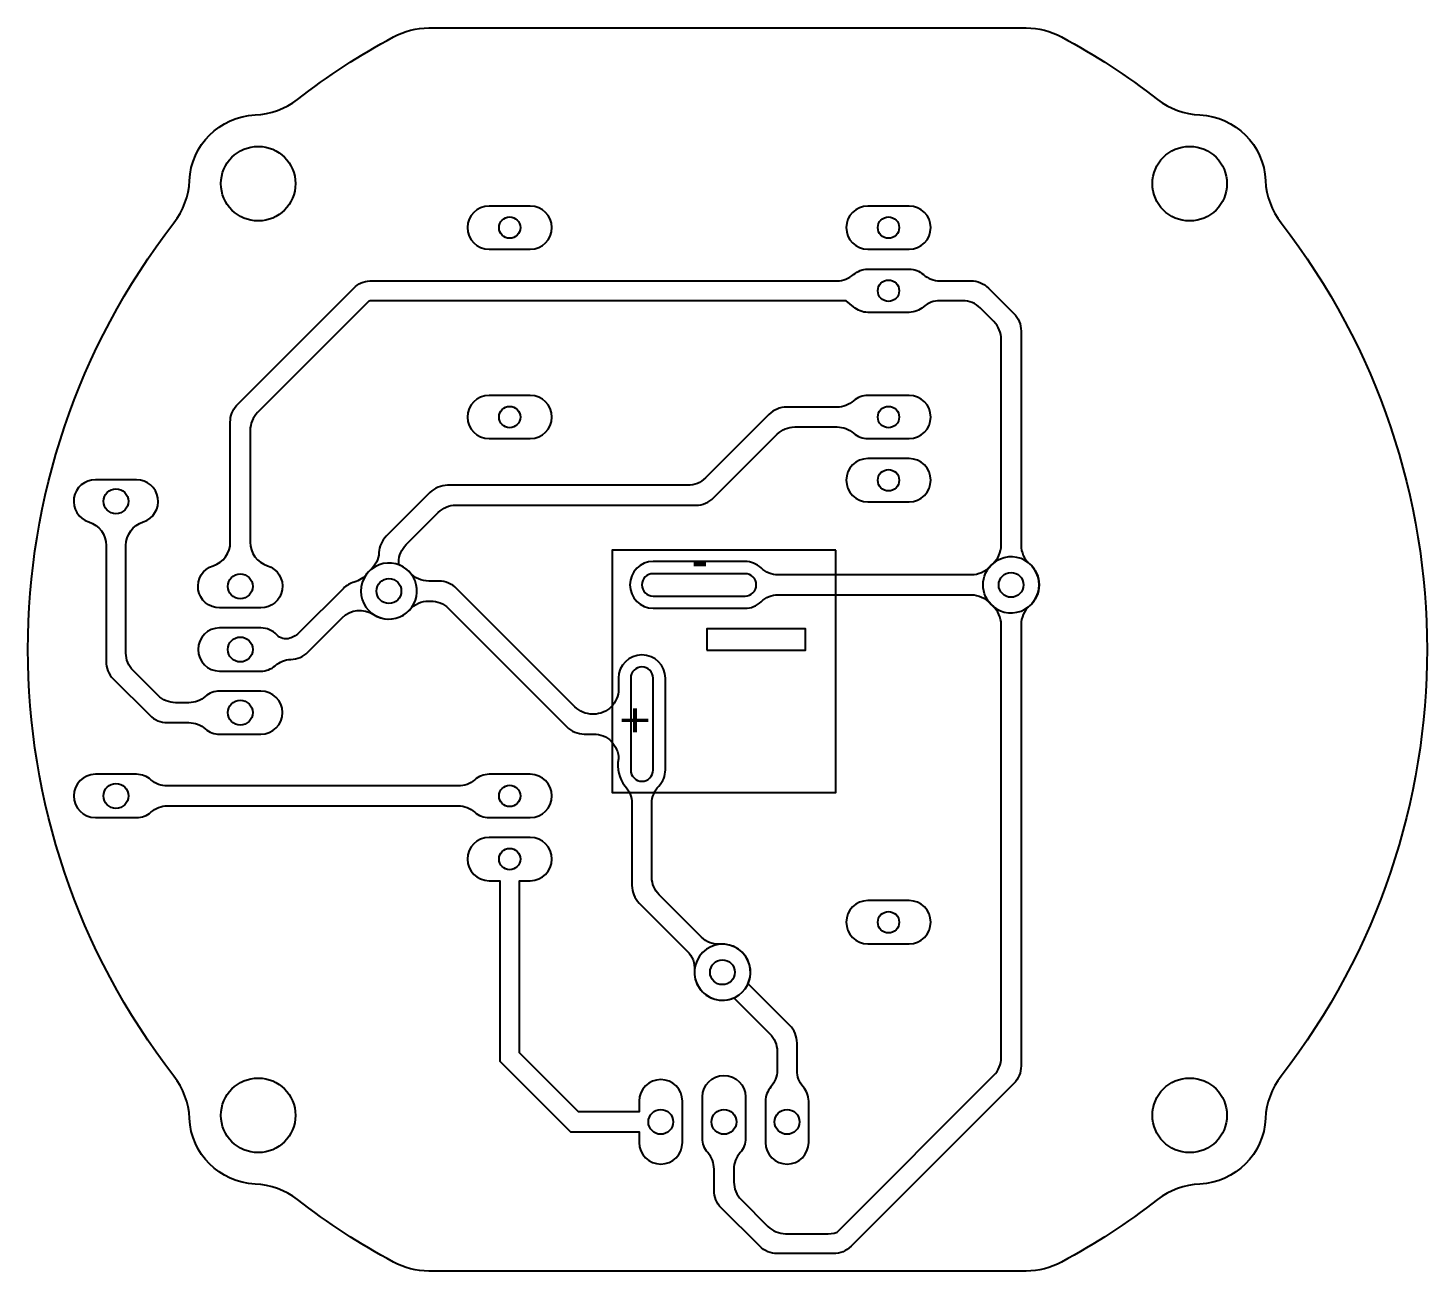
# Model space of a CAD drawing. Extents: x -280 to -109, y 243 to 362.
# Drawn here: x -226 to -169.7, y 312 to 362 of the extents above; entities that cross this region are included whole.
import ezdxf

# ---------------------------------------------------------------- set-up
doc = ezdxf.new("R2010")
doc.units = 0
for name, color, linetype in [('CONNECTIONS', 5, 'CONTINUOUS'), ('DEFAULT', 7, 'CONTINUOUS'), ('HOLES', 12, 'CONTINUOUS'), ('MASK', 7, 'CONTINUOUS'), ('TRACES', 96, 'CONTINUOUS')]:
    doc.layers.add(name, color=color, linetype=linetype)
doc.styles.add('MILLIMETER_SMALL', font='txt')

msp = doc.modelspace()

# ---------------------------------------------------------------- linework, layer by layer
at = {"layer": 'CONNECTIONS'}
for points in [[(-195.812, 340, -0.193957), (-196.505, 340.28, 0.193957), (-197.159, 340.543), (-200.841, 340.543, 1), (-200.841, 338.657), (-197.159, 338.657, 0.193957), (-196.505, 338.92, -0.193957), (-195.812, 339.2), (-188.047, 339.2, -0.216365), (-187.294, 338.858, 2.66289), (-187.294, 340.342, -0.216365), (-188.047, 340)], [(-198.134, 325.143, -0.216365), (-198.908, 325.434), (-200.607, 327.133, -0.198912), (-200.9, 327.84), (-200.9, 330.812, -0.193957), (-200.62, 331.505, 0.193957), (-200.357, 332.159), (-200.357, 335.841, 1), (-202.243, 335.841), (-202.243, 335.4, -0.414214), (-203.243, 334.4), (-203.289, 334.4, -0.198912), (-203.996, 334.693), (-208.76, 339.457, 0.198912), (-209.467, 339.75), (-209.879, 339.75, -0.216365), (-210.632, 340.092, 2.66289), (-210.632, 338.608, -0.216365), (-209.879, 338.95), (-209.799, 338.95, -0.198912), (-209.091, 338.657), (-204.327, 333.893, 0.198912), (-203.62, 333.6), (-203.243, 333.6, -0.414214), (-202.243, 332.6, 0.222369), (-201.98, 331.505, -0.193957), (-201.7, 330.812), (-201.7, 327.508, 0.198912), (-201.407, 326.801), (-199.474, 324.868, -0.216365), (-199.183, 324.094, 2.66289)]]:
    msp.add_lwpolyline(points, format="xyb", close=True, dxfattribs=at)
at = {"layer": 'DEFAULT'}
msp.add_lwpolyline([(-209.874, 312, -0.124369), (-211.299, 312.36, -0.041168), (-215.157, 314.872, 0.154982), (-216.861, 315.498, -0.388392), (-219.502, 318.139, 0.154982), (-220.128, 319.843, -0.342253), (-220.128, 354.157, 0.154982), (-219.502, 355.861, -0.388392), (-216.861, 358.502, 0.154982), (-215.157, 359.128, -0.041168), (-211.299, 361.64, -0.124369), (-209.874, 362), (-185.84, 362, -0.124369), (-184.415, 361.64, -0.041168), (-180.558, 359.128, 0.154982), (-178.853, 358.502, -0.388392), (-176.212, 355.861, 0.154982), (-175.586, 354.157, -0.342253), (-175.586, 319.843, 0.154982), (-176.212, 318.139, -0.388392), (-178.853, 315.498, 0.154982), (-180.558, 314.872, -0.041168), (-184.415, 312.36, -0.124369), (-185.84, 312)], format="xyb", close=True, dxfattribs=at)
msp.add_lwpolyline([(-193.5, 341), (-202.5, 341), (-202.5, 331.25), (-193.5, 331.25)], close=True, dxfattribs=at)
for centre in [(-216.738, 355.738), (-179.262, 355.738), (-216.738, 318.262), (-179.262, 318.262)]:
    msp.add_circle(centre, 1.5, dxfattribs=at)
at = {"layer": 'HOLES'}
for centre, radius in [((-206.62, 353.97), 0.43), ((-191.38, 353.97), 0.43), ((-191.38, 351.43), 0.43), ((-206.62, 346.35), 0.43), ((-191.38, 346.35), 0.43), ((-191.38, 343.81), 0.43), ((-222.46, 342.961), 0.5), ((-217.46, 339.54), 0.5), ((-217.46, 337), 0.5), ((-217.46, 334.46), 0.5), ((-222.46, 331.11), 0.5), ((-206.62, 331.11), 0.43), ((-206.62, 328.57), 0.43), ((-191.38, 326.03), 0.43), ((-200.54, 318), 0.5), ((-198, 318), 0.5), ((-195.46, 318), 0.5)]:
    msp.add_circle(centre, radius, dxfattribs=at)
at = {"layer": 'TRACES'}
for points in [[(-207.45, 353.101), (-205.79, 353.101, 1), (-205.79, 354.839), (-207.45, 354.839, 1)], [(-192.21, 353.101), (-190.55, 353.101, 1), (-190.55, 354.839), (-192.21, 354.839, 1)], [(-185.704, 338.752, 0.216365), (-186.046, 337.999), (-186.046, 320.249, -0.198912), (-186.339, 319.541), (-192.886, 312.994, -0.198912), (-193.593, 312.701), (-195.853, 312.701, -0.198912), (-196.56, 312.994), (-198.107, 314.541, -0.198912), (-198.4, 315.249), (-198.4, 316.102, 0.186237), (-198.651, 316.764, -0.183039), (-198.869, 317.34), (-198.869, 319, -1), (-197.131, 319), (-197.131, 317.34, -0.179844), (-197.349, 316.764, 0.183039), (-197.6, 316.102), (-197.6, 315.58, 0.198912), (-197.307, 314.873), (-196.228, 313.794, 0.198912), (-195.521, 313.501), (-193.925, 313.501, 0.119482), (-193.45, 313.561), (-187.139, 319.873, 0.198912), (-186.846, 320.58), (-186.846, 337.999, 0.216365), (-187.187, 338.752, -0.453983), (-187.187, 340.448, 0.216365), (-186.846, 341.201), (-186.846, 349.48, 0.198912), (-187.139, 350.187), (-187.689, 350.737, 0.198912), (-188.396, 351.03), (-189.312, 351.03, 0.183039), (-189.974, 350.779, -0.179844), (-190.55, 350.561), (-192.21, 350.561, -0.183039), (-192.786, 350.779), (-193.089, 351.03), (-212.23, 351.03), (-212.301, 350.993), (-216.767, 346.527, 0.198912), (-217.06, 345.82), (-217.06, 341.32, 0.32609), (-216.365, 340.368, -0.855912), (-216.63, 338.671), (-218.29, 338.671, -0.855912), (-218.555, 340.368, 0.335241), (-217.86, 341.32), (-217.86, 346.151, -0.198386), (-217.61, 346.815), (-212.889, 351.537, -0.198361), (-212.243, 351.83), (-193.444, 351.83, 0.183069), (-192.786, 352.081, -0.179844), (-192.21, 352.299), (-190.55, 352.299, -0.183039), (-189.974, 352.081, 0.186237), (-189.312, 351.83), (-188.065, 351.83, -0.198912), (-187.357, 351.537), (-186.339, 350.518, -0.198912), (-186.046, 349.811), (-186.046, 341.201, 0.216365), (-185.704, 340.448, -0.453983)], [(-212.361, 340.053, -0.157116), (-212.872, 339.714, 0.128816), (-213.309, 339.457), (-215.073, 337.693, -0.116284), (-215.463, 337.452, -0.295829), (-215.99, 337.588, 0.207004), (-216.63, 337.869), (-218.29, 337.869, 1), (-218.29, 336.131), (-216.63, 336.131, 0.183039), (-216.054, 336.349, -0.178677), (-215.421, 336.6, 0.191698), (-214.742, 336.892), (-213.355, 338.279, -0.355585), (-212.099, 338.408, 1.115572), (-211.08, 340.404), (-211.08, 340.514, -0.198912), (-210.787, 341.221), (-209.495, 342.513, -0.198912), (-208.788, 342.806), (-199.122, 342.806, 0.198912), (-198.415, 343.099), (-195.857, 345.657, -0.198912), (-195.15, 345.95), (-193.448, 345.95, -0.183039), (-192.786, 345.699, 0.183039), (-192.21, 345.481), (-190.55, 345.481, 1), (-190.55, 347.219), (-192.21, 347.219, 0.183039), (-192.786, 347.001, -0.183039), (-193.448, 346.75), (-195.481, 346.75, 0.198912), (-196.188, 346.457), (-198.746, 343.899, -0.198912), (-199.453, 343.606), (-209.119, 343.606, 0.198912), (-209.827, 343.313), (-211.587, 341.553, 0.184878), (-211.879, 340.9, -0.202712), (-212.22, 340.2)], [(-207.45, 345.481), (-205.79, 345.481, 1), (-205.79, 347.219), (-207.45, 347.219, 1)], [(-192.21, 342.941), (-190.55, 342.941, 1), (-190.55, 344.679), (-192.21, 344.679, 1)], [(-222.567, 335.819), (-221.101, 334.353, 0.198912), (-220.393, 334.06), (-219.528, 334.06, -0.183039), (-218.866, 333.809, 0.179844), (-218.29, 333.591), (-216.63, 333.591, 1), (-216.63, 335.329), (-218.29, 335.329, 0.183039), (-218.866, 335.111, -0.186237), (-219.528, 334.86), (-220.062, 334.86, -0.198912), (-220.769, 335.153), (-221.767, 336.151, -0.198912), (-222.06, 336.858), (-222.06, 341.181, -0.32609), (-221.365, 342.133, 0.855912), (-221.63, 343.83), (-223.29, 343.83, 0.855912), (-223.555, 342.133, -0.335241), (-222.86, 341.181), (-222.86, 336.527, 0.198912)], [(-200.85, 340.05, 1), (-200.85, 339.15), (-197.15, 339.15, 1), (-197.15, 340.05)], [(-200.85, 335.85, 1), (-201.75, 335.85), (-201.75, 332.15, 1), (-200.85, 332.15)], [(-217, 330.71), (-208.688, 330.71, -0.183039), (-208.026, 330.459, 0.179844), (-207.45, 330.241), (-205.79, 330.241, 1), (-205.79, 331.979), (-207.45, 331.979, 0.183039), (-208.026, 331.761, -0.186237), (-208.688, 331.51), (-220.392, 331.51, -0.183039), (-221.054, 331.761, 0.179844), (-221.63, 331.979), (-223.29, 331.979, 1), (-223.29, 330.241), (-221.63, 330.241, 0.183039), (-221.054, 330.459, -0.186237), (-220.392, 330.71)], [(-205.79, 329.439), (-207.45, 329.439, 1), (-207.45, 327.701), (-207.02, 327.701), (-207.02, 320.44), (-204.18, 317.6), (-201.409, 317.6), (-201.409, 317.17, 1), (-199.671, 317.17), (-199.671, 318.83, 1), (-201.409, 318.83), (-201.409, 318.4), (-203.849, 318.4), (-206.22, 320.771), (-206.22, 327.701), (-205.79, 327.701, 1)], [(-192.21, 325.161), (-190.55, 325.161, 1), (-190.55, 326.899), (-192.21, 326.899, 1)], [(-197.597, 322.991), (-196.153, 321.547, -0.198912), (-195.86, 320.84), (-195.86, 320.532), (-195.86, 320.068, -0.183039), (-196.111, 319.406, 0.175608), (-196.329, 318.83), (-196.329, 317.17, 1), (-194.591, 317.17), (-194.591, 318.83, 0.183039), (-194.809, 319.406, -0.190478), (-195.06, 320.068), (-195.06, 320.532), (-195.06, 321.171, 0.198912), (-195.353, 321.879), (-197.031, 323.557, 5.451024)]]:
    msp.add_lwpolyline(points, format="xyb", close=True, dxfattribs=at)
msp.add_lwpolyline([(-186.846, 351.025), (-186.846, 351.03), (-186.85, 351.03)], dxfattribs=at)
msp.add_lwpolyline([(-198.685, 336.973), (-194.715, 336.973), (-194.715, 337.827), (-198.685, 337.827)], close=True, dxfattribs=at)
for centre in [(-186.446, 339.6), (-211.48, 339.35), (-198.059, 324.019)]:
    msp.add_circle(centre, 0.5, dxfattribs=at)

# ---------------------------------------------------------------- texts
at = {"layer": 'MASK', "style": 'MILLIMETER_SMALL'}
for s, rotation, p in [('-', 180, (-198.637, 341.013)), ('+', 270, (-202.301, 334.735))]:
    msp.add_text(s, height=1.5, rotation=rotation, dxfattribs=at).set_placement(p)

doc.saveas('drawing.dxf')
